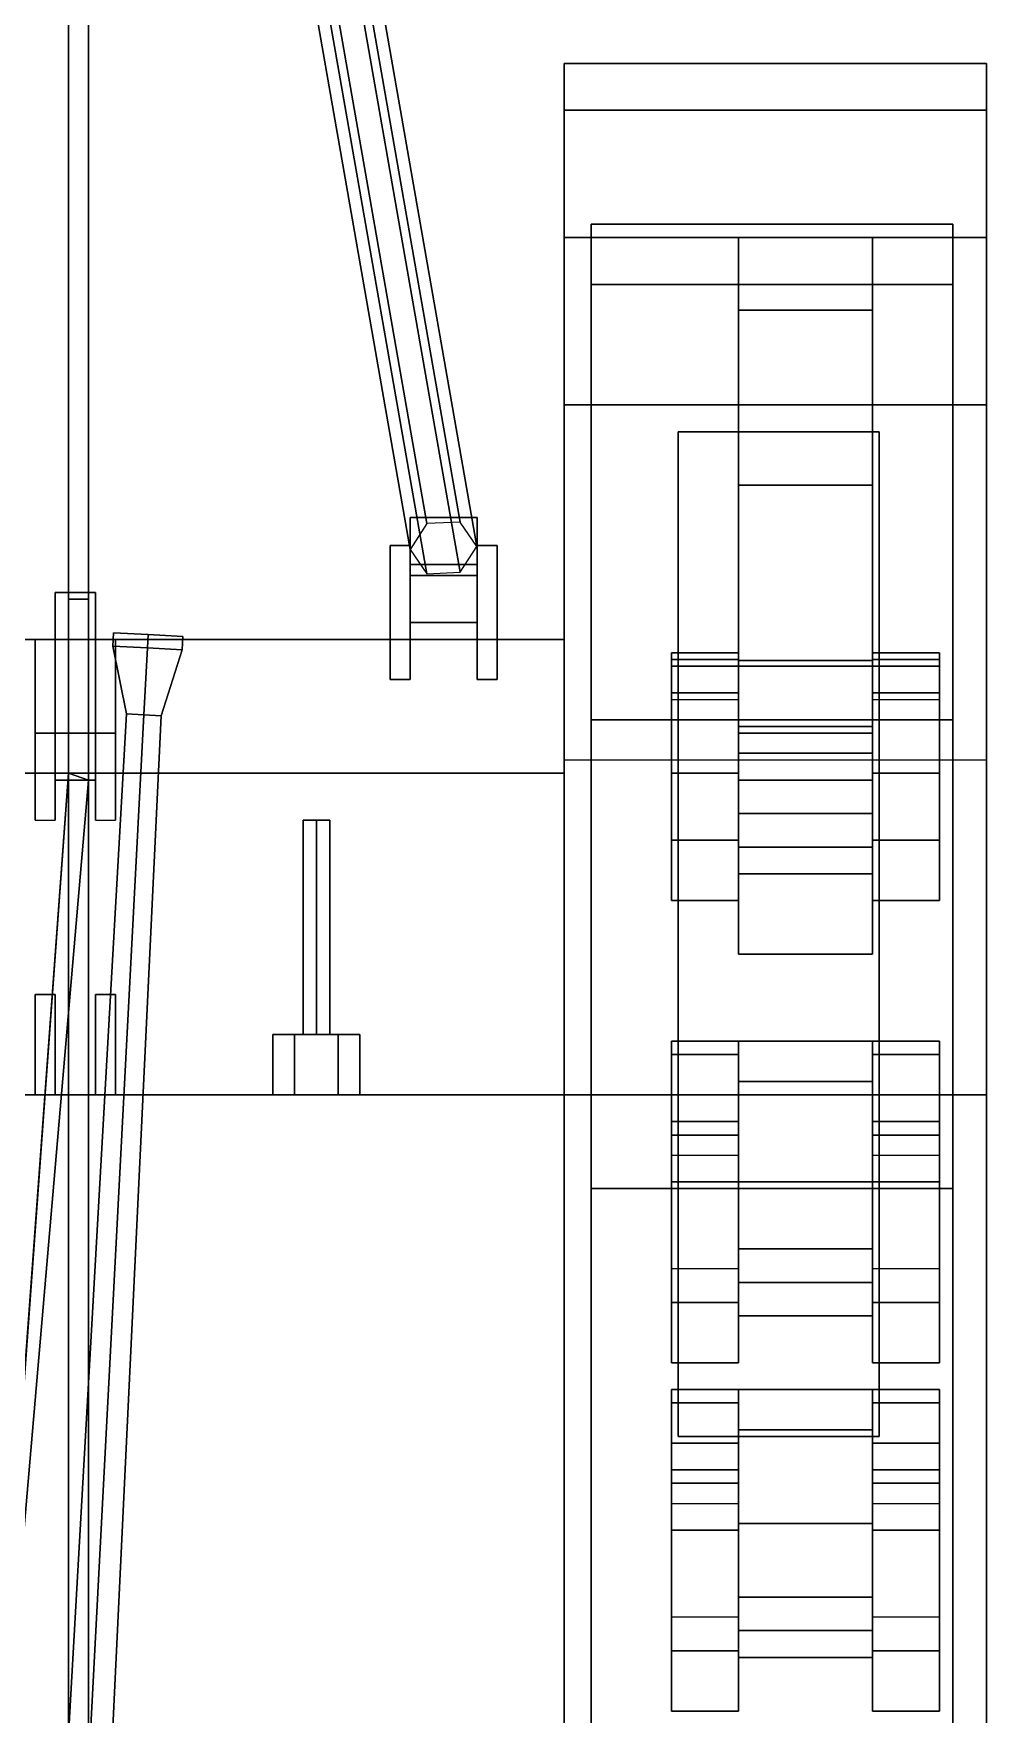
# Model space of a CAD drawing. Header units: millimetres. Extents: x -1.7 to 7, y -5.1 to 5.5.
# Drawn here: x -0.062 to 1.36, y 1.095 to 3.604 of the extents above; entities that cross this region are included whole.
import ezdxf

# ---------------------------------------------------------------- set-up
doc = ezdxf.new("R2010")
doc.units = ezdxf.units.MM
for name, color, linetype in [('arv_hull_addons', 3, 'Continuous'), ('bogie_holder', 2, 'Continuous'), ('bogie_lever', 3, 'Continuous'), ('cable', 34, 'Continuous'), ('crane', 2, 'Continuous'), ('gun', 1, 'Continuous'), ('shield', 6, 'Continuous'), ('sides', 5, 'Continuous'), ('sleeve', 5, 'Continuous'), ('tracks', 1, 'Continuous'), ('wheels', 2, 'Continuous')]:
    doc.layers.add(name, color=color, linetype=linetype)

msp = doc.modelspace()

# ---------------------------------------------------------------- linework, layer by layer
for points in [[(0.5, 2.84, 0.91), (0.5, 2.84, 0.77), (0.47, 2.84, 0.77), (0.47, 2.84, 0.91)], [(0.47, 2.84, 0.77), (0.47, 2.64, 0.72), (0.47, 2.64, 0.85), (0.47, 2.84, 0.91)], [(0.5, 2.84, 0.77), (0.5, 2.64, 0.72), (0.47, 2.64, 0.72), (0.47, 2.84, 0.77)], [(0.47, 2.84, 0.91), (0.47, 2.64, 0.85), (0.5, 2.64, 0.85), (0.5, 2.84, 0.91)], [(0.5, 2.64, 0.85), (0.5, 2.64, 0.72), (0.5, 2.84, 0.77), (0.5, 2.84, 0.91)], [(0.6, 2.84, 0.77), (0.6, 2.64, 0.72), (0.6, 2.64, 0.85), (0.6, 2.84, 0.91)], [(0.63, 2.84, 0.91), (0.63, 2.84, 0.77), (0.6, 2.84, 0.77), (0.6, 2.84, 0.91)], [(0.6, 2.84, 0.91), (0.6, 2.64, 0.85), (0.63, 2.64, 0.85), (0.63, 2.84, 0.91)], [(0.63, 2.84, 0.77), (0.63, 2.64, 0.72), (0.6, 2.64, 0.72), (0.6, 2.84, 0.77)], [(0.63, 2.64, 0.85), (0.63, 2.64, 0.72), (0.63, 2.84, 0.77), (0.63, 2.84, 0.91)], [(0.03, 2.7, 1.3512), (0.03, 2.77, 1.23), (-0.03, 2.77, 1.23), (-0.03, 2.7, 1.3512)], [(0.03, 2.77, 1.23), (0.03, 2.7, 1.1088), (-0.03, 2.7, 1.1088), (-0.03, 2.77, 1.23)], [(-0.03, 2.56, 1.3512), (-0.03, 2.7, 1.3512), (-0.03, 2.77, 1.23), (-0.03, 2.49, 1.23)], [(-0.03, 2.49, 1.23), (-0.03, 2.77, 1.23), (-0.03, 2.7, 1.1088), (-0.03, 2.56, 1.1088)], [(0.03, 2.56, 1.1088), (0.03, 2.7, 1.1088), (0.03, 2.77, 1.23), (0.03, 2.7, 1.3512)], [(0.73, 2.7, 0.82), (0.73, 2.5, 0.47), (-0.73, 2.5, 0.47), (-0.73, 2.7, 0.82)], [(0.73, 2.02, 1.15), (0.73, 2.7, 0.82), (-0.73, 2.7, 0.82), (-0.73, 2.02, 1.15)], [(-0.06, 2.7, 1.29), (-0.06, 2.7, 0.82), (-0.06, 2.43, 0.95), (-0.06, 2.56, 1.29)], [(-0.03, 2.56, 1.29), (-0.03, 2.7, 1.29), (-0.06, 2.7, 1.29), (-0.06, 2.56, 1.29)], [(-0.03, 2.7, 1.29), (-0.03, 2.7, 0.82), (-0.06, 2.7, 0.82), (-0.06, 2.7, 1.29)], [(-0.03, 2.43, 0.95), (-0.03, 2.7, 0.82), (-0.03, 2.7, 1.29), (-0.03, 2.56, 1.29)], [(0.03, 2.56, 1.3512), (0.03, 2.7, 1.3512), (-0.03, 2.7, 1.3512), (-0.03, 2.56, 1.3512)], [(0.03, 2.7, 1.1088), (0.03, 2.56, 1.1088), (-0.03, 2.56, 1.1088), (-0.03, 2.7, 1.1088)], [(0.06, 2.56, 1.29), (0.06, 2.7, 1.29), (0.03, 2.7, 1.29), (0.03, 2.56, 1.29)], [(0.03, 2.7, 1.29), (0.03, 2.7, 0.82), (0.03, 2.43, 0.95), (0.03, 2.56, 1.29)], [(0.06, 2.7, 1.29), (0.06, 2.7, 0.82), (0.03, 2.7, 0.82), (0.03, 2.7, 1.29)], [(0.03, 2.49, 1.23), (0.03, 2.56, 1.1088), (0.03, 2.7, 1.3512), (0.03, 2.56, 1.3512)], [(0.06, 2.43, 0.95), (0.06, 2.7, 0.82), (0.06, 2.7, 1.29), (0.06, 2.56, 1.29)], [(0.73, -3.39, 0.82), (0.73, -2.77, 0.47), (0.73, 2.5, 0.47), (0.73, 2.7, 0.82)], [(0.73, -3.39, 1.15), (0.73, -3.39, 0.82), (0.73, 2.7, 0.82), (0.73, 2.02, 1.15)], [(-0.06, 2.56, 1.29), (-0.06, 2.43, 0.95), (-0.03, 2.43, 0.95), (-0.03, 2.56, 1.29)], [(0.03, 2.49, 1.23), (0.03, 2.56, 1.3512), (-0.03, 2.56, 1.3512), (-0.03, 2.49, 1.23)], [(0.03, 2.56, 1.1088), (0.03, 2.49, 1.23), (-0.03, 2.49, 1.23), (-0.03, 2.56, 1.1088)], [(0.03, 2.56, 1.29), (0.03, 2.43, 0.95), (0.06, 2.43, 0.95), (0.06, 2.56, 1.29)], [(0.73, 2.5, 0.47), (0.73, -2.77, 0.47), (-0.73, -2.77, 0.47), (-0.73, 2.5, 0.47)], [(-0.03, 2.17, 1.29), (-0.03, 2.02, 1.24), (-0.06, 2.02, 1.24), (-0.06, 2.17, 1.29)], [(-0.03, 2.17, 1.39), (-0.03, 2.17, 1.29), (-0.06, 2.17, 1.29), (-0.06, 2.17, 1.39)], [(-0.06, 2.17, 1.39), (-0.06, 2.02, 1.42), (-0.03, 2.02, 1.42), (-0.03, 2.17, 1.39)], [(-0.06, 2.17, 1.29), (-0.06, 2.02, 1.24), (-0.06, 2.02, 1.42), (-0.06, 2.17, 1.39)], [(-0.03, 2.02, 1.42), (-0.03, 2.02, 1.24), (-0.03, 2.17, 1.29), (-0.03, 2.17, 1.39)], [(0.06, 2.17, 1.29), (0.06, 2.02, 1.24), (0.03, 2.02, 1.24), (0.03, 2.17, 1.29)], [(0.06, 2.17, 1.39), (0.06, 2.17, 1.29), (0.03, 2.17, 1.29), (0.03, 2.17, 1.39)], [(0.03, 2.17, 1.29), (0.03, 2.02, 1.24), (0.03, 2.02, 1.42), (0.03, 2.17, 1.39)], [(0.03, 2.17, 1.39), (0.03, 2.02, 1.42), (0.06, 2.02, 1.42), (0.06, 2.17, 1.39)], [(0.06, 2.02, 1.42), (0.06, 2.02, 1.24), (0.06, 2.17, 1.29), (0.06, 2.17, 1.39)], [(0.73, 2.02, 1.51), (0.73, 2.02, 1.15), (-0.73, 2.02, 1.15), (-0.73, 2.02, 1.51)], [(-0.73, 2.02, 1.51), (-0.73, -2.16, 1.51), (0.73, -2.16, 1.51), (0.73, 2.02, 1.51)], [(0.73, -2.16, 1.51), (0.73, -2.16, 1.15), (0.73, 2.02, 1.15), (0.73, 2.02, 1.51)]]:
    msp.add_3dface(points)
at = {"layer": 'arv_hull_addons'}
for points in [[(0.9, 3.01, 1.76), (0.9, 1.51, 1.76), (1.2, 1.51, 1.76), (1.2, 3.01, 1.76)], [(1.2, 3.01, 1.76), (1.2, 3.01, 1.61), (0.9, 3.01, 1.61), (0.9, 3.01, 1.76)], [(0.9, 3.01, 1.61), (0.9, 1.51, 1.61), (0.9, 1.51, 1.76), (0.9, 3.01, 1.76)], [(1.2, 1.51, 1.76), (1.2, 1.51, 1.61), (1.2, 3.01, 1.61), (1.2, 3.01, 1.76)], [(0.1089, 2.7071, 1.91), (0.057, 2.7099, 1.88), (0.0559, 2.6899, 1.88), (0.1078, 2.6872, 1.91)], [(0.057, 2.7099, 1.88), (0.057, 2.7099, 1.82), (0.0559, 2.6899, 1.82), (0.0559, 2.6899, 1.88)], [(0.057, 2.7099, 1.82), (0.1089, 2.7071, 1.79), (0.1078, 2.6872, 1.79), (0.0559, 2.6899, 1.82)], [(0.057, 2.7099, 1.82), (0.057, 2.7099, 1.88), (0.0559, 2.6899, 1.88), (0.0559, 2.6899, 1.82)], [(0.1089, 2.7071, 1.79), (0.057, 2.7099, 1.82), (0.0559, 2.6899, 1.82), (0.1078, 2.6872, 1.79)], [(0.057, 2.7099, 1.88), (0.1089, 2.7071, 1.91), (0.1078, 2.6872, 1.91), (0.0559, 2.6899, 1.88)], [(0.1026, 2.5873, 1.82), (0.0766, 2.5887, 1.835), (0.0559, 2.6899, 1.82), (0.1078, 2.6872, 1.79)], [(0.0766, 2.5887, 1.865), (0.1026, 2.5873, 1.88), (0.1078, 2.6872, 1.91), (0.0559, 2.6899, 1.88)], [(0.1026, 2.5873, 1.88), (0.0766, 2.5887, 1.865), (0.0559, 2.6899, 1.88), (0.1078, 2.6872, 1.91)], [(0.0766, 2.5887, 1.835), (0.1026, 2.5873, 1.82), (0.1078, 2.6872, 1.79), (0.0559, 2.6899, 1.82)], [(0.1285, 2.586, 1.835), (0.1026, 2.5873, 1.82), (0.1078, 2.6872, 1.79), (0.1597, 2.6845, 1.82)], [(0.1026, 2.5873, 1.88), (0.1285, 2.586, 1.865), (0.1597, 2.6845, 1.88), (0.1078, 2.6872, 1.91)], [(0.1285, 2.586, 1.865), (0.1026, 2.5873, 1.88), (0.1078, 2.6872, 1.91), (0.1597, 2.6845, 1.88)], [(0.1026, 2.5873, 1.82), (0.1285, 2.586, 1.835), (0.1597, 2.6845, 1.82), (0.1078, 2.6872, 1.79)], [(0.1607, 2.7044, 1.88), (0.1089, 2.7071, 1.91), (0.1078, 2.6872, 1.91), (0.1597, 2.6845, 1.88)], [(0.1089, 2.7071, 1.79), (0.1607, 2.7044, 1.82), (0.1597, 2.6845, 1.82), (0.1078, 2.6872, 1.79)], [(0.1607, 2.7044, 1.82), (0.1089, 2.7071, 1.79), (0.1078, 2.6872, 1.79), (0.1597, 2.6845, 1.82)], [(0.1089, 2.7071, 1.91), (0.1607, 2.7044, 1.88), (0.1597, 2.6845, 1.88), (0.1078, 2.6872, 1.91)], [(0.1607, 2.7044, 1.82), (0.1607, 2.7044, 1.88), (0.1597, 2.6845, 1.88), (0.1597, 2.6845, 1.82)], [(0.1607, 2.7044, 1.88), (0.1607, 2.7044, 1.82), (0.1597, 2.6845, 1.82), (0.1597, 2.6845, 1.88)], [(0.001, 0.65, 1.81), (-0.0335, 0.6518, 1.83), (0.0766, 2.5887, 1.835), (0.1026, 2.5873, 1.82)], [(-0.0335, 0.6518, 1.83), (-0.0335, 0.6518, 1.87), (0.0766, 2.5887, 1.865), (0.0766, 2.5887, 1.835)], [(-0.0335, 0.6518, 1.87), (0.001, 0.65, 1.89), (0.1026, 2.5873, 1.88), (0.0766, 2.5887, 1.865)], [(0.0356, 0.6482, 1.83), (0.001, 0.65, 1.81), (0.1026, 2.5873, 1.82), (0.1285, 2.586, 1.835)], [(0.001, 0.65, 1.89), (0.0356, 0.6482, 1.87), (0.1285, 2.586, 1.865), (0.1026, 2.5873, 1.88)], [(0.0356, 0.6482, 1.87), (0.0356, 0.6482, 1.83), (0.1285, 2.586, 1.835), (0.1285, 2.586, 1.865)], [(0.0766, 2.5887, 1.865), (0.1026, 2.5873, 1.88), (0.1285, 2.586, 1.865), (0.0766, 2.5887, 1.835)], [(0.0766, 2.5887, 1.835), (0.1285, 2.586, 1.865), (0.1285, 2.586, 1.835), (0.1026, 2.5873, 1.82)], [(0.9, 1.51, 1.76), (0.9, 1.51, 1.61), (1.2, 1.51, 1.61), (1.2, 1.51, 1.76)]]:
    msp.add_3dface(points, dxfattribs=at)
at = {"layer": 'bogie_holder'}
for points in [[(0.89, 2.68, 0.58), (0.89, 2.5, 0.58), (0.89, 2.31, 0.67), (0.89, 2.61, 0.67)], [(0.99, 2.61, 0.67), (0.99, 2.68, 0.58), (0.89, 2.68, 0.58), (0.89, 2.61, 0.67)], [(0.89, 2.66, 0.52), (0.89, 2.62, 0.52), (0.89, 2.5, 0.58), (0.89, 2.68, 0.58)], [(0.99, 2.68, 0.58), (0.99, 2.66, 0.52), (0.89, 2.66, 0.52), (0.89, 2.68, 0.58)], [(0.99, 2.66, 0.52), (0.99, 2.62, 0.52), (0.89, 2.62, 0.52), (0.89, 2.66, 0.52)], [(0.99, 2.31, 0.67), (0.99, 2.5, 0.58), (0.99, 2.68, 0.58), (0.99, 2.61, 0.67)], [(0.99, 2.5, 0.58), (0.99, 2.62, 0.52), (0.99, 2.66, 0.52), (0.99, 2.68, 0.58)], [(1.29, 2.61, 0.67), (1.29, 2.68, 0.58), (1.19, 2.68, 0.58), (1.19, 2.61, 0.67)], [(1.19, 2.68, 0.58), (1.19, 2.5, 0.58), (1.19, 2.31, 0.67), (1.19, 2.61, 0.67)], [(1.19, 2.66, 0.52), (1.19, 2.62, 0.52), (1.19, 2.5, 0.58), (1.19, 2.68, 0.58)], [(1.29, 2.68, 0.58), (1.29, 2.66, 0.52), (1.19, 2.66, 0.52), (1.19, 2.68, 0.58)], [(1.29, 2.66, 0.52), (1.29, 2.62, 0.52), (1.19, 2.62, 0.52), (1.19, 2.66, 0.52)], [(1.29, 2.31, 0.67), (1.29, 2.5, 0.58), (1.29, 2.68, 0.58), (1.29, 2.61, 0.67)], [(1.29, 2.5, 0.58), (1.29, 2.62, 0.52), (1.29, 2.66, 0.52), (1.29, 2.68, 0.58)], [(0.89, 2.5, 0.58), (0.89, 2.62, 0.52), (0.99, 2.62, 0.52), (0.99, 2.5, 0.58)], [(1.19, 2.5, 0.58), (1.19, 2.62, 0.52), (1.29, 2.62, 0.52), (1.29, 2.5, 0.58)], [(0.99, 2.53, 0.48), (0.99, 2.35, 0.39), (0.99, 2.23, 0.53), (0.99, 2.39, 0.64)], [(1.19, 2.53, 0.48), (1.19, 2.35, 0.39), (0.99, 2.35, 0.39), (0.99, 2.53, 0.48)], [(1.19, 2.39, 0.64), (1.19, 2.53, 0.48), (0.99, 2.53, 0.48), (0.99, 2.39, 0.64)], [(1.19, 2.23, 0.53), (1.19, 2.35, 0.39), (1.19, 2.53, 0.48), (1.19, 2.39, 0.64)], [(0.89, 2.31, 0.67), (0.89, 2.5, 0.58), (0.99, 2.5, 0.58), (0.99, 2.31, 0.67)], [(1.19, 2.31, 0.67), (1.19, 2.5, 0.58), (1.29, 2.5, 0.58), (1.29, 2.31, 0.67)], [(0.99, 2.39, 0.64), (0.99, 2.23, 0.53), (1.19, 2.23, 0.53), (1.19, 2.39, 0.64)], [(0.99, 2.23, 0.53), (0.99, 2.35, 0.39), (1.19, 2.35, 0.39), (1.19, 2.23, 0.53)], [(0.99, 2.1, 0.3), (0.99, 2.02, 0.23), (0.89, 2.02, 0.23), (0.89, 2.1, 0.3)], [(0.89, 2.1, 0.3), (0.89, 2.02, 0.23), (0.89, 1.96, 0.31), (0.89, 2.08, 0.42)], [(0.99, 2.08, 0.42), (0.99, 2.1, 0.3), (0.89, 2.1, 0.3), (0.89, 2.08, 0.42)], [(0.99, 1.96, 0.31), (0.99, 2.02, 0.23), (0.99, 2.1, 0.3), (0.99, 2.08, 0.42)], [(1.19, 2.1, 0.3), (1.19, 2.02, 0.23), (1.19, 1.96, 0.31), (1.19, 2.08, 0.42)], [(1.29, 2.08, 0.42), (1.29, 2.1, 0.3), (1.19, 2.1, 0.3), (1.19, 2.08, 0.42)], [(1.29, 2.1, 0.3), (1.29, 2.02, 0.23), (1.19, 2.02, 0.23), (1.19, 2.1, 0.3)], [(1.29, 1.96, 0.31), (1.29, 2.02, 0.23), (1.29, 2.1, 0.3), (1.29, 2.08, 0.42)], [(0.99, 1.93, 0.67), (0.99, 2.08, 0.42), (0.89, 2.08, 0.42), (0.89, 1.93, 0.67)], [(0.89, 2.08, 0.42), (0.89, 1.96, 0.31), (0.89, 1.76, 0.67), (0.89, 1.93, 0.67)], [(0.99, 1.76, 0.67), (0.99, 1.96, 0.31), (0.99, 2.08, 0.42), (0.99, 1.93, 0.67)], [(1.19, 2.08, 0.42), (1.19, 1.96, 0.31), (1.19, 1.76, 0.67), (1.19, 1.93, 0.67)], [(1.29, 1.93, 0.67), (1.29, 2.08, 0.42), (1.19, 2.08, 0.42), (1.19, 1.93, 0.67)], [(1.29, 1.76, 0.67), (1.29, 1.96, 0.31), (1.29, 2.08, 0.42), (1.29, 1.93, 0.67)], [(0.89, 1.96, 0.31), (0.89, 2.02, 0.23), (0.99, 2.02, 0.23), (0.99, 1.96, 0.31)], [(1.19, 1.96, 0.31), (1.19, 2.02, 0.23), (1.29, 2.02, 0.23), (1.29, 1.96, 0.31)], [(0.89, 1.76, 0.67), (0.89, 1.96, 0.31), (0.99, 1.96, 0.31), (0.99, 1.76, 0.67)], [(1.19, 1.76, 0.67), (1.19, 1.96, 0.31), (1.29, 1.96, 0.31), (1.29, 1.76, 0.67)], [(0.99, 1.89, 0.29), (0.99, 1.69, 0.29), (0.99, 1.69, 0.47), (0.99, 1.89, 0.47)], [(0.99, 1.89, 0.47), (0.99, 1.69, 0.47), (1.19, 1.69, 0.47), (1.19, 1.89, 0.47)], [(1.19, 1.89, 0.47), (1.19, 1.89, 0.29), (0.99, 1.89, 0.29), (0.99, 1.89, 0.47)], [(1.19, 1.89, 0.29), (1.19, 1.69, 0.29), (0.99, 1.69, 0.29), (0.99, 1.89, 0.29)], [(1.19, 1.69, 0.47), (1.19, 1.69, 0.29), (1.19, 1.89, 0.29), (1.19, 1.89, 0.47)], [(0.99, 1.69, 0.47), (0.99, 1.69, 0.29), (1.19, 1.69, 0.29), (1.19, 1.69, 0.47)], [(0.89, 1.58, 0.3), (0.89, 1.5, 0.23), (0.89, 1.44, 0.31), (0.89, 1.56, 0.42)], [(0.99, 1.58, 0.3), (0.99, 1.5, 0.23), (0.89, 1.5, 0.23), (0.89, 1.58, 0.3)], [(0.99, 1.56, 0.42), (0.99, 1.58, 0.3), (0.89, 1.58, 0.3), (0.89, 1.56, 0.42)], [(0.89, 1.56, 0.42), (0.89, 1.44, 0.31), (0.89, 1.24, 0.67), (0.89, 1.41, 0.67)], [(0.99, 1.41, 0.67), (0.99, 1.56, 0.42), (0.89, 1.56, 0.42), (0.89, 1.41, 0.67)], [(0.99, 1.44, 0.31), (0.99, 1.5, 0.23), (0.99, 1.58, 0.3), (0.99, 1.56, 0.42)], [(0.99, 1.24, 0.67), (0.99, 1.44, 0.31), (0.99, 1.56, 0.42), (0.99, 1.41, 0.67)], [(1.29, 1.58, 0.3), (1.29, 1.5, 0.23), (1.19, 1.5, 0.23), (1.19, 1.58, 0.3)], [(1.19, 1.58, 0.3), (1.19, 1.5, 0.23), (1.19, 1.44, 0.31), (1.19, 1.56, 0.42)], [(1.29, 1.56, 0.42), (1.29, 1.58, 0.3), (1.19, 1.58, 0.3), (1.19, 1.56, 0.42)], [(1.29, 1.41, 0.67), (1.29, 1.56, 0.42), (1.19, 1.56, 0.42), (1.19, 1.41, 0.67)], [(1.19, 1.56, 0.42), (1.19, 1.44, 0.31), (1.19, 1.24, 0.67), (1.19, 1.41, 0.67)], [(1.29, 1.44, 0.31), (1.29, 1.5, 0.23), (1.29, 1.58, 0.3), (1.29, 1.56, 0.42)], [(1.29, 1.24, 0.67), (1.29, 1.44, 0.31), (1.29, 1.56, 0.42), (1.29, 1.41, 0.67)], [(0.89, 1.44, 0.31), (0.89, 1.5, 0.23), (0.99, 1.5, 0.23), (0.99, 1.44, 0.31)], [(1.19, 1.44, 0.31), (1.19, 1.5, 0.23), (1.29, 1.5, 0.23), (1.29, 1.44, 0.31)], [(0.89, 1.24, 0.67), (0.89, 1.44, 0.31), (0.99, 1.44, 0.31), (0.99, 1.24, 0.67)], [(1.19, 1.24, 0.67), (1.19, 1.44, 0.31), (1.29, 1.44, 0.31), (1.29, 1.24, 0.67)], [(0.99, 1.38, 0.29), (0.99, 1.18, 0.29), (0.99, 1.18, 0.47), (0.99, 1.38, 0.47)], [(1.19, 1.38, 0.47), (1.19, 1.38, 0.29), (0.99, 1.38, 0.29), (0.99, 1.38, 0.47)], [(1.19, 1.38, 0.29), (1.19, 1.18, 0.29), (0.99, 1.18, 0.29), (0.99, 1.38, 0.29)], [(0.99, 1.38, 0.47), (0.99, 1.18, 0.47), (1.19, 1.18, 0.47), (1.19, 1.38, 0.47)], [(1.19, 1.18, 0.47), (1.19, 1.18, 0.29), (1.19, 1.38, 0.29), (1.19, 1.38, 0.47)], [(0.99, 1.18, 0.47), (0.99, 1.18, 0.29), (1.19, 1.18, 0.29), (1.19, 1.18, 0.47)]]:
    msp.add_3dface(points, dxfattribs=at)
at = {"layer": 'bogie_lever'}
for points in [[(0.99, 2.66, 0.6), (0.99, 2.49, 0.29), (0.99, 2.44, 0.38), (0.99, 2.57, 0.58)], [(1.19, 2.57, 0.58), (1.19, 2.66, 0.6), (0.99, 2.66, 0.6), (0.99, 2.57, 0.58)], [(1.19, 2.66, 0.6), (1.19, 2.49, 0.29), (0.99, 2.49, 0.29), (0.99, 2.66, 0.6)], [(1.19, 2.44, 0.38), (1.19, 2.49, 0.29), (1.19, 2.66, 0.6), (1.19, 2.57, 0.58)], [(0.99, 2.57, 0.58), (0.99, 2.44, 0.38), (1.19, 2.44, 0.38), (1.19, 2.57, 0.58)], [(0.99, 2.44, 0.38), (0.99, 2.49, 0.29), (1.19, 2.49, 0.29), (1.19, 2.44, 0.38)], [(0.99, 2.1, 0.34), (0.99, 1.79, 0.15), (0.99, 1.74, 0.24), (0.99, 2.04, 0.44)], [(1.19, 2.1, 0.34), (1.19, 1.79, 0.15), (0.99, 1.79, 0.15), (0.99, 2.1, 0.34)], [(1.19, 2.04, 0.44), (1.19, 2.1, 0.34), (0.99, 2.1, 0.34), (0.99, 2.04, 0.44)], [(1.19, 1.74, 0.24), (1.19, 1.79, 0.15), (1.19, 2.1, 0.34), (1.19, 2.04, 0.44)], [(0.99, 2.04, 0.44), (0.99, 1.74, 0.24), (1.19, 1.74, 0.24), (1.19, 2.04, 0.44)], [(0.99, 1.74, 0.24), (0.99, 1.79, 0.15), (1.19, 1.79, 0.15), (1.19, 1.74, 0.24)], [(1.19, 1.58, 0.34), (1.19, 1.27, 0.15), (0.99, 1.27, 0.15), (0.99, 1.58, 0.34)], [(0.99, 1.58, 0.34), (0.99, 1.27, 0.15), (0.99, 1.22, 0.24), (0.99, 1.52, 0.44)], [(1.19, 1.52, 0.44), (1.19, 1.58, 0.34), (0.99, 1.58, 0.34), (0.99, 1.52, 0.44)], [(1.19, 1.22, 0.24), (1.19, 1.27, 0.15), (1.19, 1.58, 0.34), (1.19, 1.52, 0.44)], [(0.99, 1.52, 0.44), (0.99, 1.22, 0.24), (1.19, 1.22, 0.24), (1.19, 1.52, 0.44)], [(0.99, 1.22, 0.24), (0.99, 1.27, 0.15), (1.19, 1.27, 0.15), (1.19, 1.22, 0.24)]]:
    msp.add_3dface(points, dxfattribs=at)
at = {"layer": 'cable'}
for points in [[(-0.01, 5.45, 5.19), (-0.01, 5.47, 5.2), (-0.01, 2.7, 0.82), (-0.01, 2.7, 0.84)], [(-0.01, 5.47, 5.2), (0.02, 5.46, 5.19), (0.02, 2.7, 0.83), (-0.01, 2.7, 0.82)], [(0.02, 5.46, 5.19), (-0.01, 5.45, 5.19), (-0.01, 2.7, 0.84), (0.02, 2.7, 0.83)], [(0.02, 5.29, 5.21), (-0.01, 5.29, 5.22), (-0.01, 0.7, 2.33), (0.02, 0.7, 2.32)], [(-0.01, 5.29, 5.22), (-0.01, 5.29, 5.2), (-0.01, 0.7, 2.31), (-0.01, 0.7, 2.33)], [(-0.01, 5.29, 5.2), (0.02, 5.29, 5.21), (0.02, 0.7, 2.32), (-0.01, 0.7, 2.31)], [(0.02, 5.26, 5.31), (-0.01, 5.26, 5.32), (-0.01, 2.76, 1.23), (0.02, 2.76, 1.22)], [(-0.01, 5.26, 5.32), (-0.01, 5.26, 5.3), (-0.01, 2.76, 1.21), (-0.01, 2.76, 1.23)], [(-0.01, 5.26, 5.3), (0.02, 5.26, 5.31), (0.02, 2.76, 1.22), (-0.01, 2.76, 1.21)], [(0.02, 2.49, 1.23), (-0.01, 2.5, 1.24), (-0.13, 0.87, 2.3), (-0.12, 0.87, 2.29)], [(-0.01, 2.5, 1.24), (-0.01, 2.5, 1.22), (-0.13, 0.86, 2.28), (-0.13, 0.87, 2.3)], [(-0.01, 2.5, 1.22), (0.02, 2.49, 1.23), (-0.12, 0.87, 2.29), (-0.13, 0.86, 2.28)]]:
    msp.add_3dface(points, dxfattribs=at)
at = {"layer": 'crane'}
for points in [[(0.0642, 5.3248, 5.1904), (0.0891, 5.3634, 5.1706), (0.5249, 2.8729, 0.857), (0.5, 2.8343, 0.8767)], [(0.0891, 5.3634, 5.1706), (0.1389, 5.3656, 5.1744), (0.5747, 2.8751, 0.8607), (0.5249, 2.8729, 0.857)], [(0.1389, 5.3656, 5.1744), (0.1638, 5.3291, 5.1979), (0.5996, 2.8387, 0.8843), (0.5747, 2.8751, 0.8607)], [(0.0891, 5.2884, 5.2139), (0.0642, 5.3248, 5.1904), (0.5, 2.8343, 0.8767), (0.5249, 2.7979, 0.9003)], [(0.1638, 5.3291, 5.1979), (0.1389, 5.2906, 5.2177), (0.5747, 2.8001, 0.904), (0.5996, 2.8387, 0.8843)], [(0.1389, 5.2906, 5.2177), (0.0891, 5.2884, 5.2139), (0.5249, 2.7979, 0.9003), (0.5747, 2.8001, 0.904)], [(0.5, 2.882, 0.8593), (0.5, 2.812, 0.738), (0.5, 2.7254, 0.788), (0.5, 2.7954, 0.9093)], [(0.6, 2.7954, 0.9093), (0.6, 2.882, 0.8593), (0.5, 2.882, 0.8593), (0.5, 2.7954, 0.9093)], [(0.6, 2.882, 0.8593), (0.6, 2.812, 0.738), (0.5, 2.812, 0.738), (0.5, 2.882, 0.8593)], [(0.6, 2.7254, 0.788), (0.6, 2.812, 0.738), (0.6, 2.882, 0.8593), (0.6, 2.7954, 0.9093)], [(0.5, 2.7254, 0.788), (0.5, 2.812, 0.738), (0.6, 2.812, 0.738), (0.6, 2.7254, 0.788)], [(0.5, 2.7954, 0.9093), (0.5, 2.7254, 0.788), (0.6, 2.7254, 0.788), (0.6, 2.7954, 0.9093)]]:
    msp.add_3dface(points, dxfattribs=at)
at = {"layer": 'gun'}
for points in [[(0.36, 2.43, 1.34), (0.34, 2.43, 1.32), (0.34, 2.11, 1.32), (0.36, 2.11, 1.34)], [(0.34, 2.43, 1.32), (0.36, 2.43, 1.3), (0.36, 2.11, 1.3), (0.34, 2.11, 1.32)], [(0.38, 2.43, 1.32), (0.36, 2.43, 1.3), (0.34, 2.43, 1.32), (0.36, 2.43, 1.34)], [(0.38, 2.43, 1.32), (0.36, 2.43, 1.34), (0.36, 2.11, 1.34), (0.38, 2.11, 1.32)], [(0.36, 2.43, 1.3), (0.38, 2.43, 1.32), (0.38, 2.11, 1.32), (0.36, 2.11, 1.3)]]:
    msp.add_3dface(points, dxfattribs=at)
at = {"layer": 'shield'}
for points in [[(0.73, 3.05, 0.81), (0.73, 3.56, 0.81), (0.73, 3.56, 1.1), (0.73, 3.05, 1.61)], [(0.73, 3.56, 0.81), (0.73, 3.05, 0.81), (0.73, 3.05, 1.61), (0.73, 3.56, 1.1)], [(0.73, 3.56, 1.1), (0.73, 3.05, 1.61), (0.73, 3.3, 1.51), (0.73, 3.49, 1.28)], [(0.73, 3.05, 1.61), (0.73, 3.56, 1.1), (0.73, 3.49, 1.28), (0.73, 3.3, 1.51)], [(1.36, 3.56, 1.1), (1.36, 3.56, 0.81), (0.73, 3.56, 0.81), (0.73, 3.56, 1.1)], [(1.36, 3.56, 0.81), (1.36, 3.56, 1.1), (0.73, 3.56, 1.1), (0.73, 3.56, 0.81)], [(1.36, 3.49, 1.28), (1.36, 3.56, 1.1), (0.73, 3.56, 1.1), (0.73, 3.49, 1.28)], [(1.36, 3.56, 1.1), (1.36, 3.49, 1.28), (0.73, 3.49, 1.28), (0.73, 3.56, 1.1)], [(1.36, 3.56, 0.81), (1.36, 3.05, 0.81), (1.36, 3.05, 1.61), (1.36, 3.56, 1.1)], [(1.36, 3.05, 0.81), (1.36, 3.56, 0.81), (1.36, 3.56, 1.1), (1.36, 3.05, 1.61)], [(1.36, 3.05, 1.61), (1.36, 3.56, 1.1), (1.36, 3.49, 1.28), (1.36, 3.3, 1.51)], [(1.36, 3.56, 1.1), (1.36, 3.05, 1.61), (1.36, 3.3, 1.51), (1.36, 3.49, 1.28)], [(1.36, 3.3, 1.51), (1.36, 3.49, 1.28), (0.73, 3.49, 1.28), (0.73, 3.3, 1.51)], [(1.36, 3.49, 1.28), (1.36, 3.3, 1.51), (0.73, 3.3, 1.51), (0.73, 3.49, 1.28)], [(1.36, 3.05, 1.61), (1.36, 3.3, 1.51), (0.73, 3.3, 1.51), (0.73, 3.05, 1.61)], [(1.36, 3.3, 1.51), (1.36, 3.05, 1.61), (0.73, 3.05, 1.61), (0.73, 3.3, 1.51)], [(0.73, 3.05, 0.81), (0.73, 2.02, 0.81), (0.73, 2.02, 1.61), (0.73, 3.05, 1.61)], [(0.73, 2.02, 0.81), (0.73, 3.05, 0.81), (0.73, 3.05, 1.61), (0.73, 2.02, 1.61)], [(1.36, -3.22, 1.61), (1.36, 3.05, 1.61), (0.73, 3.05, 1.61), (0.73, -3.22, 1.61)], [(1.36, 3.05, 1.61), (1.36, -3.22, 1.61), (0.73, -3.22, 1.61), (0.73, 3.05, 1.61)], [(1.36, 2.75, 0.81), (1.36, 2.75, 1.61), (1.36, 3.05, 1.61), (1.36, 3.05, 0.81)], [(1.36, 2.75, 1.61), (1.36, 2.75, 0.81), (1.36, 3.05, 0.81), (1.36, 3.05, 1.61)], [(1.36, 2.63, 1.61), (1.36, 2.63, 0.67), (1.36, 2.75, 0.81), (1.36, 2.75, 1.61)], [(1.36, 2.63, 0.67), (1.36, 2.63, 1.61), (1.36, 2.75, 1.61), (1.36, 2.75, 0.81)], [(1.36, -3.13, 0.67), (1.36, 2.63, 0.67), (1.36, 2.63, 1.61), (1.36, -3.22, 1.61)], [(0.73, 2.02, 1.51), (0.73, -3.35, 1.48), (0.73, -3.1, 1.61), (0.73, 2.02, 1.61)]]:
    msp.add_3dface(points, dxfattribs=at)
at = {"layer": 'sides'}
for points in [[(1.36, 2.52, 0.82), (1.36, 2.02, 0.67), (0.73, 2.02, 0.67), (0.73, 2.52, 0.82)], [(1.36, 2.02, 0.67), (1.36, -2.35, 0.67), (0.73, -2.35, 0.67), (0.73, 2.02, 0.67)]]:
    msp.add_3dface(points, dxfattribs=at)
at = {"layer": 'sleeve'}
for points in [[(0.3275, 2.11, 1.3763), (0.295, 2.11, 1.32), (0.295, 2.02, 1.32), (0.3275, 2.02, 1.3763)], [(0.295, 2.11, 1.32), (0.3275, 2.11, 1.2637), (0.3275, 2.02, 1.2637), (0.295, 2.02, 1.32)], [(0.425, 2.11, 1.32), (0.295, 2.11, 1.32), (0.3275, 2.11, 1.3763), (0.3925, 2.11, 1.3763)], [(0.3925, 2.11, 1.2637), (0.3275, 2.11, 1.2637), (0.295, 2.11, 1.32), (0.425, 2.11, 1.32)], [(0.3925, 2.11, 1.3763), (0.3275, 2.11, 1.3763), (0.3275, 2.02, 1.3763), (0.3925, 2.02, 1.3763)], [(0.3275, 2.11, 1.2637), (0.3925, 2.11, 1.2637), (0.3925, 2.02, 1.2637), (0.3275, 2.02, 1.2637)], [(0.425, 2.11, 1.32), (0.3925, 2.11, 1.3763), (0.3925, 2.02, 1.3763), (0.425, 2.02, 1.32)], [(0.3925, 2.11, 1.2637), (0.425, 2.11, 1.32), (0.425, 2.02, 1.32), (0.3925, 2.02, 1.2637)]]:
    msp.add_3dface(points, dxfattribs=at)
at = {"layer": 'tracks'}
for points in [[(1.31, 3.32, 1.06), (1.31, 3.23, 0.77), (0.77, 3.23, 0.77), (0.77, 3.32, 1.06)], [(1.31, 3.23, 0.77), (1.31, 3.32, 1.06), (0.77, 3.32, 1.06), (0.77, 3.23, 0.77)], [(1.31, 3.23, 0.77), (1.31, 2.58, 0.18), (0.77, 2.58, 0.18), (0.77, 3.23, 0.77)], [(1.31, 2.58, 0.18), (1.31, 3.23, 0.77), (0.77, 3.23, 0.77), (0.77, 2.58, 0.18)], [(1.31, 2.58, 0.18), (1.31, 1.88), (0.77, 1.88), (0.77, 2.58, 0.18)], [(1.31, 1.88), (1.31, 2.58, 0.18), (0.77, 2.58, 0.18), (0.77, 1.88)], [(1.31, 1.88), (1.31, -2.18), (0.77, -2.18), (0.77, 1.88)], [(1.31, -2.18), (1.31, 1.88), (0.77, 1.88), (0.77, -2.18)]]:
    msp.add_3dface(points, dxfattribs=at)
at = {"layer": 'wheels'}
for points in [[(0.99, 3.3, 1.06), (0.99, 3.1916, 1.3216), (1.19, 3.1916, 1.3216), (1.19, 3.3, 1.06)], [(0.99, 3.1916, 0.7984), (0.99, 3.3, 1.06), (1.19, 3.3, 1.06), (1.19, 3.1916, 0.7984)], [(0.99, 3.3, 1.06), (0.99, 2.6684, 0.7984), (0.99, 2.56, 1.06), (0.99, 3.1916, 1.3216)], [(0.99, 3.1916, 0.7984), (0.99, 2.93, 0.69), (0.99, 2.6684, 0.7984), (0.99, 3.3, 1.06)], [(1.19, 3.1916, 1.3216), (1.19, 2.93, 1.43), (1.19, 2.6684, 1.3216), (1.19, 3.3, 1.06)], [(1.19, 3.3, 1.06), (1.19, 2.6684, 1.3216), (1.19, 2.56, 1.06), (1.19, 3.1916, 0.7984)], [(0.99, 3.1916, 1.3216), (0.99, 2.93, 1.43), (1.19, 2.93, 1.43), (1.19, 3.1916, 1.3216)], [(0.99, 2.93, 0.69), (0.99, 3.1916, 0.7984), (1.19, 3.1916, 0.7984), (1.19, 2.93, 0.69)], [(0.99, 3.1916, 1.3216), (0.99, 2.56, 1.06), (0.99, 2.6684, 1.3216), (0.99, 2.93, 1.43)], [(1.19, 3.1916, 0.7984), (1.19, 2.56, 1.06), (1.19, 2.6684, 0.7984), (1.19, 2.93, 0.69)], [(0.99, 2.93, 1.43), (0.99, 2.6684, 1.3216), (1.19, 2.6684, 1.3216), (1.19, 2.93, 1.43)], [(0.99, 2.6684, 0.7984), (0.99, 2.93, 0.69), (1.19, 2.93, 0.69), (1.19, 2.6684, 0.7984)], [(0.99, 2.58, 0.5359), (0.99, 2.67, 0.38), (0.89, 2.67, 0.38), (0.89, 2.58, 0.5359)], [(0.89, 2.4, 0.5359), (0.89, 2.58, 0.5359), (0.89, 2.67, 0.38), (0.89, 2.31, 0.38)], [(0.99, 2.67, 0.38), (0.99, 2.58, 0.2241), (0.89, 2.58, 0.2241), (0.89, 2.67, 0.38)], [(0.89, 2.31, 0.38), (0.89, 2.67, 0.38), (0.89, 2.58, 0.2241), (0.89, 2.4, 0.2241)], [(0.99, 2.31, 0.38), (0.99, 2.67, 0.38), (0.99, 2.58, 0.5359), (0.99, 2.4, 0.5359)], [(0.99, 2.4, 0.2241), (0.99, 2.58, 0.2241), (0.99, 2.67, 0.38), (0.99, 2.31, 0.38)], [(0.99, 2.6684, 1.3216), (0.99, 2.56, 1.06), (1.19, 2.56, 1.06), (1.19, 2.6684, 1.3216)], [(0.99, 2.56, 1.06), (0.99, 2.6684, 0.7984), (1.19, 2.6684, 0.7984), (1.19, 2.56, 1.06)], [(1.19, 2.4, 0.5359), (1.19, 2.58, 0.5359), (1.19, 2.67, 0.38), (1.19, 2.31, 0.38)], [(1.29, 2.58, 0.5359), (1.29, 2.67, 0.38), (1.19, 2.67, 0.38), (1.19, 2.58, 0.5359)], [(1.19, 2.31, 0.38), (1.19, 2.67, 0.38), (1.19, 2.58, 0.2241), (1.19, 2.4, 0.2241)], [(1.29, 2.67, 0.38), (1.29, 2.58, 0.2241), (1.19, 2.58, 0.2241), (1.19, 2.67, 0.38)], [(1.29, 2.31, 0.38), (1.29, 2.67, 0.38), (1.29, 2.58, 0.5359), (1.29, 2.4, 0.5359)], [(1.29, 2.4, 0.2241), (1.29, 2.58, 0.2241), (1.29, 2.67, 0.38), (1.29, 2.31, 0.38)], [(0.99, 2.58, 0.2241), (0.99, 2.4, 0.2241), (0.89, 2.4, 0.2241), (0.89, 2.58, 0.2241)], [(0.99, 2.4, 0.5359), (0.99, 2.58, 0.5359), (0.89, 2.58, 0.5359), (0.89, 2.4, 0.5359)], [(1.29, 2.58, 0.2241), (1.29, 2.4, 0.2241), (1.19, 2.4, 0.2241), (1.19, 2.58, 0.2241)], [(1.29, 2.4, 0.5359), (1.29, 2.58, 0.5359), (1.19, 2.58, 0.5359), (1.19, 2.4, 0.5359)], [(0.99, 2.31, 0.38), (0.99, 2.4, 0.5359), (0.89, 2.4, 0.5359), (0.89, 2.31, 0.38)], [(0.99, 2.4, 0.2241), (0.99, 2.31, 0.38), (0.89, 2.31, 0.38), (0.89, 2.4, 0.2241)], [(1.29, 2.31, 0.38), (1.29, 2.4, 0.5359), (1.19, 2.4, 0.5359), (1.19, 2.31, 0.38)], [(1.29, 2.4, 0.2241), (1.29, 2.31, 0.38), (1.19, 2.31, 0.38), (1.19, 2.4, 0.2241)], [(0.99, 1.89, 0.3659), (0.99, 1.98, 0.21), (0.89, 1.98, 0.21), (0.89, 1.89, 0.3659)], [(0.99, 1.98, 0.21), (0.99, 1.89, 0.0541), (0.89, 1.89, 0.0541), (0.89, 1.98, 0.21)], [(0.89, 1.71, 0.3659), (0.89, 1.89, 0.3659), (0.89, 1.98, 0.21), (0.89, 1.62, 0.21)], [(0.89, 1.62, 0.21), (0.89, 1.98, 0.21), (0.89, 1.89, 0.0541), (0.89, 1.71, 0.0541)], [(0.99, 1.62, 0.21), (0.99, 1.98, 0.21), (0.99, 1.89, 0.3659), (0.99, 1.71, 0.3659)], [(0.99, 1.71, 0.0541), (0.99, 1.89, 0.0541), (0.99, 1.98, 0.21), (0.99, 1.62, 0.21)], [(1.19, 1.62, 0.21), (1.19, 1.98, 0.21), (1.19, 1.89, 0.0541), (1.19, 1.71, 0.0541)], [(1.29, 1.98, 0.21), (1.29, 1.89, 0.0541), (1.19, 1.89, 0.0541), (1.19, 1.98, 0.21)], [(1.19, 1.71, 0.3659), (1.19, 1.89, 0.3659), (1.19, 1.98, 0.21), (1.19, 1.62, 0.21)], [(1.29, 1.89, 0.3659), (1.29, 1.98, 0.21), (1.19, 1.98, 0.21), (1.19, 1.89, 0.3659)], [(1.29, 1.71, 0.0541), (1.29, 1.89, 0.0541), (1.29, 1.98, 0.21), (1.29, 1.62, 0.21)], [(1.29, 1.62, 0.21), (1.29, 1.98, 0.21), (1.29, 1.89, 0.3659), (1.29, 1.71, 0.3659)], [(0.99, 1.71, 0.3659), (0.99, 1.89, 0.3659), (0.89, 1.89, 0.3659), (0.89, 1.71, 0.3659)], [(0.99, 1.89, 0.0541), (0.99, 1.71, 0.0541), (0.89, 1.71, 0.0541), (0.89, 1.89, 0.0541)], [(1.29, 1.89, 0.0541), (1.29, 1.71, 0.0541), (1.19, 1.71, 0.0541), (1.19, 1.89, 0.0541)], [(1.29, 1.71, 0.3659), (1.29, 1.89, 0.3659), (1.19, 1.89, 0.3659), (1.19, 1.71, 0.3659)], [(0.99, 1.62, 0.21), (0.99, 1.71, 0.3659), (0.89, 1.71, 0.3659), (0.89, 1.62, 0.21)], [(0.99, 1.71, 0.0541), (0.99, 1.62, 0.21), (0.89, 1.62, 0.21), (0.89, 1.71, 0.0541)], [(1.29, 1.71, 0.0541), (1.29, 1.62, 0.21), (1.19, 1.62, 0.21), (1.19, 1.71, 0.0541)], [(1.29, 1.62, 0.21), (1.29, 1.71, 0.3659), (1.19, 1.71, 0.3659), (1.19, 1.62, 0.21)], [(0.89, 1.19, 0.3659), (0.89, 1.37, 0.3659), (0.89, 1.46, 0.21), (0.89, 1.1, 0.21)], [(0.99, 1.37, 0.3659), (0.99, 1.46, 0.21), (0.89, 1.46, 0.21), (0.89, 1.37, 0.3659)], [(0.89, 1.1, 0.21), (0.89, 1.46, 0.21), (0.89, 1.37, 0.0541), (0.89, 1.19, 0.0541)], [(0.99, 1.46, 0.21), (0.99, 1.37, 0.0541), (0.89, 1.37, 0.0541), (0.89, 1.46, 0.21)], [(0.99, 1.1, 0.21), (0.99, 1.46, 0.21), (0.99, 1.37, 0.3659), (0.99, 1.19, 0.3659)], [(0.99, 1.19, 0.0541), (0.99, 1.37, 0.0541), (0.99, 1.46, 0.21), (0.99, 1.1, 0.21)], [(1.29, 1.37, 0.3659), (1.29, 1.46, 0.21), (1.19, 1.46, 0.21), (1.19, 1.37, 0.3659)], [(1.19, 1.19, 0.3659), (1.19, 1.37, 0.3659), (1.19, 1.46, 0.21), (1.19, 1.1, 0.21)], [(1.29, 1.46, 0.21), (1.29, 1.37, 0.0541), (1.19, 1.37, 0.0541), (1.19, 1.46, 0.21)], [(1.19, 1.1, 0.21), (1.19, 1.46, 0.21), (1.19, 1.37, 0.0541), (1.19, 1.19, 0.0541)], [(1.29, 1.1, 0.21), (1.29, 1.46, 0.21), (1.29, 1.37, 0.3659), (1.29, 1.19, 0.3659)], [(1.29, 1.19, 0.0541), (1.29, 1.37, 0.0541), (1.29, 1.46, 0.21), (1.29, 1.1, 0.21)], [(0.99, 1.37, 0.0541), (0.99, 1.19, 0.0541), (0.89, 1.19, 0.0541), (0.89, 1.37, 0.0541)], [(0.99, 1.19, 0.3659), (0.99, 1.37, 0.3659), (0.89, 1.37, 0.3659), (0.89, 1.19, 0.3659)], [(1.29, 1.37, 0.0541), (1.29, 1.19, 0.0541), (1.19, 1.19, 0.0541), (1.19, 1.37, 0.0541)], [(1.29, 1.19, 0.3659), (1.29, 1.37, 0.3659), (1.19, 1.37, 0.3659), (1.19, 1.19, 0.3659)], [(0.99, 1.1, 0.21), (0.99, 1.19, 0.3659), (0.89, 1.19, 0.3659), (0.89, 1.1, 0.21)], [(0.99, 1.19, 0.0541), (0.99, 1.1, 0.21), (0.89, 1.1, 0.21), (0.89, 1.19, 0.0541)], [(1.29, 1.1, 0.21), (1.29, 1.19, 0.3659), (1.19, 1.19, 0.3659), (1.19, 1.1, 0.21)], [(1.29, 1.19, 0.0541), (1.29, 1.1, 0.21), (1.19, 1.1, 0.21), (1.19, 1.19, 0.0541)]]:
    msp.add_3dface(points, dxfattribs=at)

doc.saveas('drawing.dxf')
